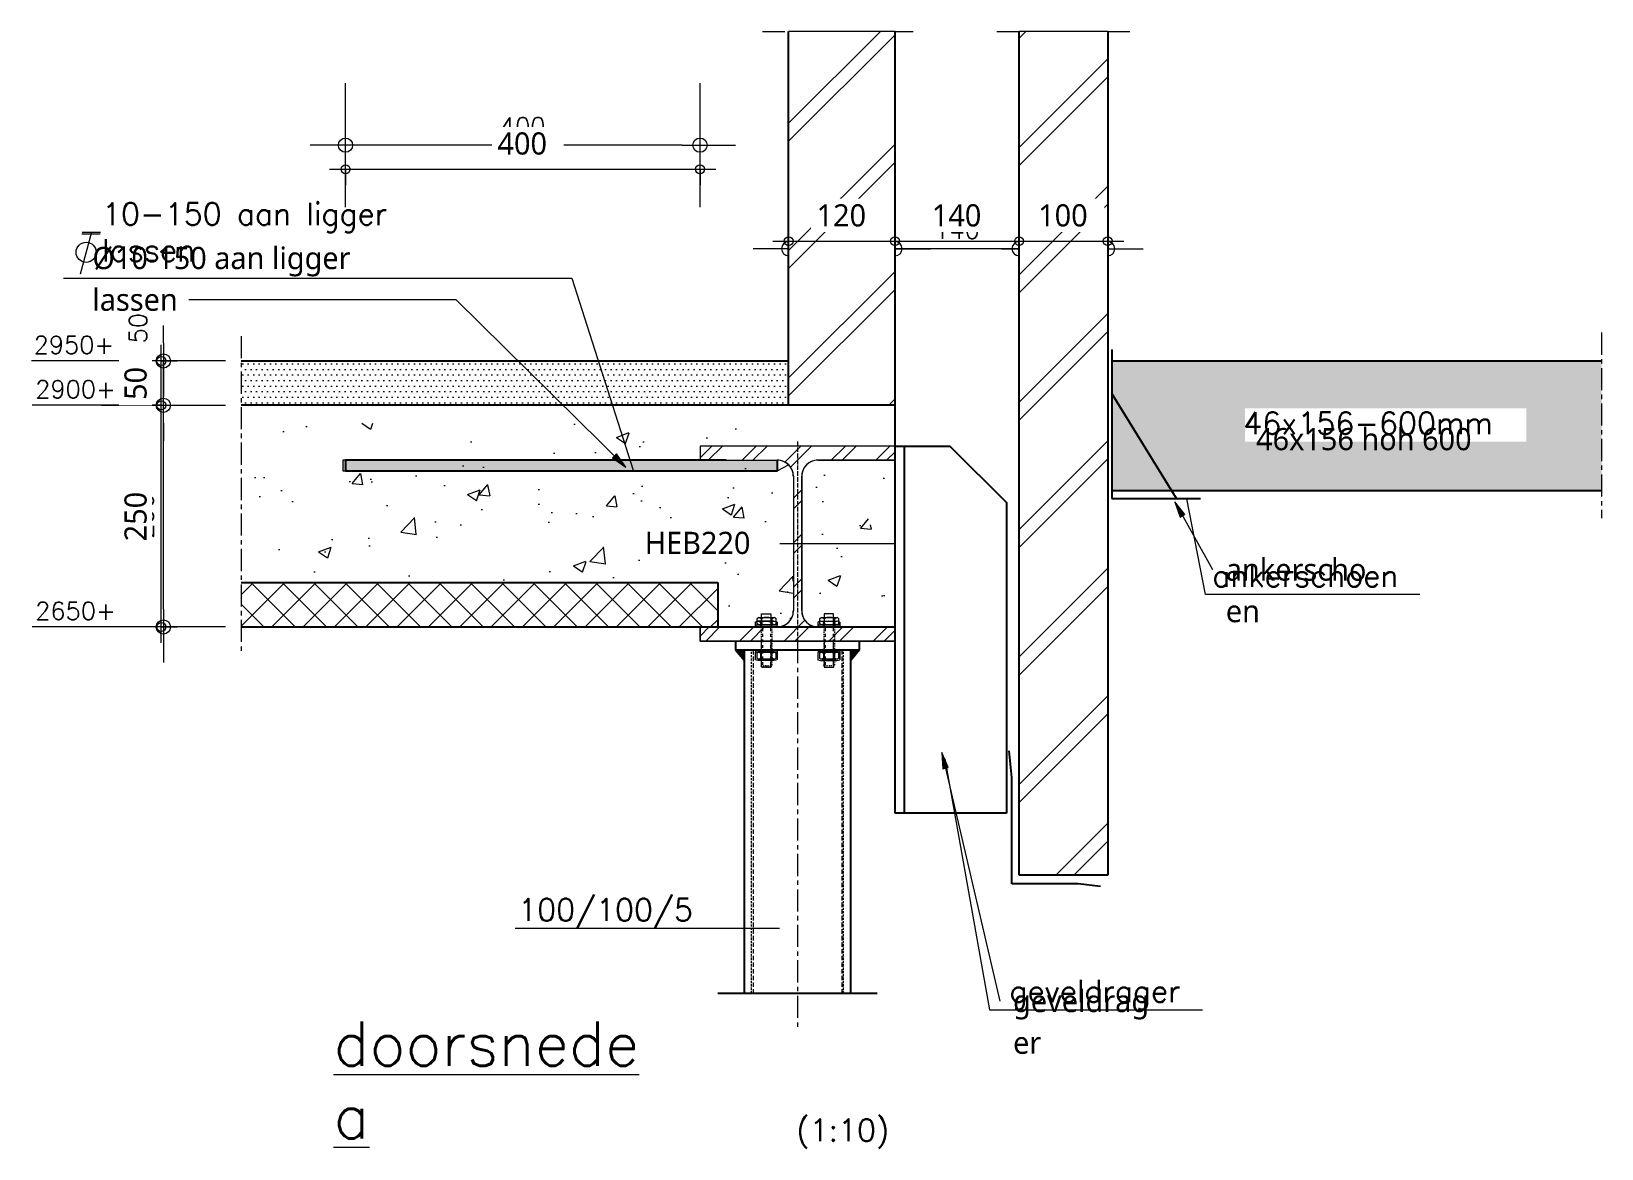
# Model space of a CAD drawing. Header units: millimetres. Extents: x -14163 to 55687, y -143 to 37302.
# Drawn here: x 22451 to 24223, y 28615 to 29875 of the extents above; entities that cross this region are included whole.
import ezdxf

# ---------------------------------------------------------------- set-up
doc = ezdxf.new("R2010")
doc.units = ezdxf.units.MM
for name, pattern in [('Dash', [6.35, 3.175, -3.175]), ('IMPORT-CENTER _3_', [1016, 635, -127, 127, -127]), ('IMPORT-HIDDEN _3_', [190.5, 127, -63.5]), ('MV_hartlijn_staal', [6.6, 5, -0.8, 0, -0.8]), ('MV_hidden', [3.75, 2.5, -1.25]), ('Streep 1_1', [2, 1, -1])]:
    doc.linetypes.add(name, pattern=pattern)
for name, color, linetype, lineweight in [('A-ANNO-DIMS', 211, 'Continuous', 13), ('A-ANNO-DIMS-10', 211, 'Continuous', 13), ('A-DETL', 90, 'Continuous', 13), ('A-DETL-GENF', 92, 'Continuous', 18), ('A-DETL-GENF-HDLN', 1, 'Dash', 18), ('A-DETL-IDEN', 3, 'Continuous', 18), ('ARCERING', 55, 'Continuous', 13), ('AS', 1, 'IMPORT-CENTER _3_', 13), ('doorbraakdetails_dwg', 8, 'Continuous', 13), ('G-ANNO-TEXT', 231, 'Continuous', 13), ('MAATVOERING', 1, 'Continuous', 13), ('STAAL', 2, 'Continuous', 13), ('WAPENING', 6, 'Continuous', 13)]:
    doc.layers.add(name, color=color, linetype=linetype, lineweight=lineweight)
doc.styles.add('RomanS', font='romans__.ttf', dxfattribs={"height": 635})
doc.styles.add('RomanS_1', font='romans__.ttf', dxfattribs={"height": 1270})
doc.styles.add('RomanS_2', font='romans__.ttf', dxfattribs={"height": 508})
doc.styles.add('Segoe UI_3', font='segoeui.ttf', dxfattribs={"height": 25})
doc.dimstyles.new('2_5_mm', dxfattribs={"dimscale": 304.8, "dimtxt": 26.184099, "dimasz": 0.032808, "dimexe": 0.059055, "dimexo": 0.0625, "dimgap": 0.029528, "dimtad": 1, "dimdec": 0, "dimzin": 0, "dimdsep": 46, "dimtxsty": 'Segoe UI_3', "dimblk1": 'DOTBLANK', "dimblk2": 'DOTBLANK', "dimsah": 1, "dimcen": 0.09, "dimdle": 0.059055, "dimazin": 0, "dimtfac": 1, "dimtdec": 4, "dimtix": 1, "dimtmove": 0, "dimatfit": 3, "dimfxl": 0.059055, "dimfxlon": 1, "dimtvp": 1, "dimtfill": 1, "dimtolj": 1, "dimtzin": 0, "dimarcsym": 2})
pattern_1 = [(45, (0, 0), (-71.84205, 71.84205), []), (45, (20.32, 0), (-71.84205, 71.84205), [])]

# ---------------------------------------------------------------- blocks, each defined once
blk = doc.blocks.new('doorbraakdetails_dwg_DOT2035-5098677-Details Constructie')
at = {"layer": 'MAATVOERING'}
for p, q in [((0, 17.78), (0, -17.78)), ((-5.08, 0), (10.16, 0))]:
    blk.add_line(p, q, dxfattribs=at)
blk.add_circle((0, 0), 2.03, dxfattribs=at)
blk = doc.blocks.new('doorbraakdetails_dwg_MOER-5098697-Details Constructie')
at = {"layer": 'ARCERING', "color": 2}
for p, q in [((-5.08, 3.74), (-5.08, 0.32)), ((-3.81, 4.06), (3.81, 4.06)), ((-3.81, 0), (3.81, 0)), ((-2.54, 3.74), (-2.54, 0.32)), ((2.54, 3.74), (2.54, 0.32)), ((5.08, 3.74), (5.08, 0.32))]:
    blk.add_line(p, q, dxfattribs=at)
for centre, radius, start, end in [((-3.81, 1.4), 2.66, 61.49293, 118.50707), ((-3.81, 2.66), 2.66, 241.49293, 298.50707), ((0, -6.1), 10.16, 75.52249, 104.47751), ((0, 10.16), 10.16, 255.52249, 284.47751), ((3.81, 1.4), 2.66, 61.49293, 118.50707), ((3.81, 2.66), 2.66, 241.49293, 298.50707)]:
    blk.add_arc(centre, radius, start, end, dxfattribs=at)
blk = doc.blocks.new('doorbraakdetails_dwg_MOER-V45-Details Constructie')
at = {"layer": 'ARCERING', "color": 2}
for p, q in [((-5.08, 3.74), (-5.08, 1.45)), ((-3.81, 4.06), (3.81, 4.06)), ((-2.54, 3.74), (-2.54, 1.45)), ((2.54, 3.74), (2.54, 1.45)), ((5.08, 3.74), (5.08, 1.45))]:
    blk.add_line(p, q, dxfattribs=at)
for centre, radius, start, end in [((-3.81, 1.4), 2.66, 61.49293, 118.50707), ((0, -6.1), 10.16, 75.52249, 104.47751), ((3.81, 1.4), 2.66, 61.49293, 118.50707)]:
    blk.add_arc(centre, radius, start, end, dxfattribs=at)
blk = doc.blocks.new('doorbraakdetails_dwg_MOER_BOUT_MOER10_1OP10-V46-Details Constructie')
at = {"layer": 'MAATVOERING', "color": 2}
blk.add_line((114, -2), (114, 337), dxfattribs=at)
at = {"layer": 'MAATVOERING', "color": 2, "flags": 128}
for points in [[(114, 522), (114, 694), (-8, 694), (-8, 522)], [(-8, 337), (-8, -2), (114, -2)]]:
    blk.add_lwpolyline(points, dxfattribs=at)
at = {"xscale": 28.125, "yscale": 28.125, "zscale": 28.125}
for name, p in [('doorbraakdetails_dwg_MOER-V45-Details Constructie', (53, 481)), ('doorbraakdetails_dwg_MOER-5098697-Details Constructie', (53, 86))]:
    blk.add_blockref(name, p, dxfattribs=at)
blk = doc.blocks.new('doorbraakdetails_dwg_MOER_BOUT_MOER10_1OP10-V47-Details Constructie')
at = {"layer": 'MAATVOERING', "color": 2}
blk.add_line((114, -2), (114, 337), dxfattribs=at)
at = {"layer": 'MAATVOERING', "color": 2, "flags": 128}
for points in [[(114, 522), (114, 694), (-8, 694), (-8, 522)], [(-8, 337), (-8, -2), (114, -2)]]:
    blk.add_lwpolyline(points, dxfattribs=at)
at = {"xscale": 28.125, "yscale": 28.125, "zscale": 28.125}
for name, p in [('doorbraakdetails_dwg_MOER-V45-Details Constructie', (53, 481)), ('doorbraakdetails_dwg_MOER-5098697-Details Constructie', (53, 86))]:
    blk.add_blockref(name, p, dxfattribs=at)
blk = doc.blocks.new('doorbraakdetails_dwg_DOT2035-V12-Details Constructie')
at = {"layer": 'MAATVOERING'}
blk.add_line((0, 0), (10.16, 0), dxfattribs=at)
for start, end in [(360, 90), (270, 360)]:
    blk.add_arc((0, 0), 2.03, start, end, dxfattribs=at)
blk = doc.blocks.new('doorbraakdetails_dwg_DOT2035-V48-Details Constructie')
at = {"layer": 'MAATVOERING'}
blk.add_line((-5.08, 0), (0, 0), dxfattribs=at)
blk.add_arc((0, 0), 2.03, 90, 270, dxfattribs=at)
blk = doc.blocks.new('doorbraakdetails_dwg_HE220B-5098841-Details Constructie')
at = {"layer": 'STAAL'}
for centre, start, end in [((-115.57, -172.72), 70.028763, 90), ((-115.57, -172.72), 25.028763, 64.971237), ((115.57, -172.72), 115.028763, 154.971237), ((115.57, -172.72), 90, 109.971237), ((-115.57, -172.72), 360, 19.971237), ((115.57, -172.72), 160.028763, 180), ((-115.57, -944.88), 295.028763, 334.971237), ((-115.57, -944.88), 340.028763, 0), ((115.57, -944.88), 180, 199.971237), ((115.57, -944.88), 205.028763, 244.971237), ((-115.57, -944.88), 270, 289.971237), ((115.57, -944.88), 250.028763, 270)]:
    blk.add_arc(centre, 91.44, start, end, dxfattribs=at)
blk = doc.blocks.new('doorbraakdetails_dwg_WAP-5098842-Details Constructie')
at = {"layer": 'STAAL', "color": 3}
for p, q in [((28.84, 25.58), (22.44, 1.58)), ((23.33, 24.58), (33.83, 24.58)), ((23.6, 25.58), (34.09, 25.58))]:
    blk.add_line(p, q, dxfattribs=at)
blk.add_circle((25.82, 14.02), 5.76, dxfattribs=at)
blk = doc.blocks.new('doorbraakdetails_dwg-4168051-Details Constructie')
at = {"layer": 'ARCERING'}
h = blk.add_hatch(dxfattribs=at)
h.set_pattern_fill('FP_86', color=256, style=0, pattern_type=2)
h.set_pattern_definition([(0, (93007.5, 40800.48), (79.375, 158.75), [0, -158.75])])
h.paths.add_polyline_path([(188513, 67094), (204200, 67094), (204200, 68364), (188513, 68364)])
h = blk.add_hatch(color=8, dxfattribs=at)
h.paths.add_polyline_path([(213462, 64655), (227496, 64655), (227496, 68364), (213462, 68364)])
h.paths.add_polyline_path([(225336, 66050), (217278, 66050), (217278, 67003), (225336, 67003)])
h = blk.add_hatch(dxfattribs=at)
h.set_pattern_fill('FP_84', color=256, style=0, pattern_type=2)
h.set_pattern_definition([(50, (93007.5, 40292.5), (3643.68, -318.78), [381, -4191]), (355, (93007.5, 40292.5), (-704.86, 3821.14), [304.8, -3352.8]), (100.451, (93311, 40266), (2938.85, 3502.33), [323.8, -3561.8]), (46.184, (93007.5, 41308.5), (5421.58, -840.86), [571.5, -6286.5]), (96.636, (93459.3, 41238.4), (4748.05, 4948.55), [485.7, -5342.7]), (351.184, (93007.5, 41308.5), (4748.1, 4948.5), [457.2, -5029.2]), (21, (93515.5, 41054.5), (3032.29, -2045.304), [381, -4191]), (326, (93515.5, 41054.5), (1236.04, 3683.76), [304.8, -3352.8]), (71.451, (93768.2, 40884), (4268.34, 1638.42), [323.8, -3561.8]), (37.5, (93007.5, 40292.5), (61.772, 1691.101), [0, -3312.16, 0, -3403.6, -3365.5]), (37.5, (93007.5, 40292.5), (61.772, 1691.101), [-6715.76, 0, -3365.5]), (7.5, (93007.5, 40292.5), (1336.393, 2003.611), [0, -1940.56, 0, -3235.96, -1282.7]), (7.5, (93007.5, 40292.5), (1336.393, 2003.611), [-5176.52, 0, -1282.7]), (327.5, (91874.7, 40292.5), (2711.818, -114.579), [0, -1270, 0, -3962.4, -5257.8]), (327.5, (91874.7, 40292.5), (2711.818, -114.579), [-5232.4, 0, -5257.8]), (317.5, (91366.7, 40292.5), (2962.586, 508.533), [0, -1651, 0, -2631.44, -3733.8]), (317.5, (91366.7, 40292.5), (2962.586, 508.533), [-4282.44, 0, -3733.8])])
h.paths.add_polyline_path([(205032, 60744), (207248, 60744), (207248, 63665), (206486, 63665), (206486, 64579), (207248, 64579), (207248, 65519), (205032, 65519), (204914, 65503), (204804, 65458), (204709, 65385), (204636, 65290), (204591, 65180), (204575, 65062), (204575, 61201), (204591, 61083), (204636, 60972), (204709, 60878), (204804, 60805), (204914, 60759)])
h.paths.add_polyline_path([(203876, 60744), (203995, 60759), (204105, 60805), (204200, 60878), (204272, 60972), (204318, 61083), (204334, 61201), (204334, 65062), (204318, 65180), (204272, 65290), (204200, 65385), (204105, 65458), (203995, 65503), (203876, 65519), (201660, 65519), (201660, 65925), (207248, 65925), (207248, 66586), (188513, 66586), (188513, 62014), (202168, 62014), (202168, 60744)])
h.paths.add_polyline_path([(207172, 63741), (207172, 63970), (207248, 63970), (207248, 64274), (207172, 64274), (207172, 64503), (206562, 64503), (206562, 63741)])
blk.add_hatch(color=8, dxfattribs=at).paths.add_polyline_path([(191426, 65214), (203876, 65214), (203876, 65519), (191426, 65519)])
h = blk.add_hatch(dxfattribs=at)
h.set_pattern_fill('FP_85', color=256, style=0, pattern_type=2)
h.set_pattern_definition([(45, (93007.5, 40292.5), (-449.0128, 449.0128), []), (135, (93007.5, 40292.5), (-449.0128, -449.0128), [])])
h.paths.add_polyline_path([(200779, 60744), (202168, 60744), (202168, 62014), (188513, 62014), (188513, 60744)])
at = {"layer": 'STAAL'}
for points in [[(202930, 59780), (202930, 60083), (202676, 60083)], [(205978, 59780), (206232, 60083), (205978, 60083)]]:
    blk.add_hatch(color=256, dxfattribs=at).paths.add_polyline_path(points)
at = {"color": 250, "lineweight": 13}
for p, q in [((213462, 68364), (227496, 68364)), ((207511, 65925), (207511, 55410)), ((207248, 60744), (207248, 65519)), ((213462, 64655), (227496, 64655))]:
    blk.add_line(p, q, dxfattribs=at)
at = {"color": 250, "lineweight": 13, "flags": 128}
blk.add_lwpolyline([(207248, 65925), (208823, 65925), (210445, 64304), (210445, 55410), (207248, 55410), (207248, 60337)], dxfattribs=at)
at = {"layer": 'AS'}
for p, q in [((203454, 77804), (204200, 77804)), ((207248, 77804), (207772, 77804)), ((210169, 77804), (210804, 77804)), ((213344, 77804), (213979, 77804)), ((188513, 69075), (188513, 60033)), ((227496, 69177), (227496, 63859)), ((204454, 60337), (204454, 49192)), ((202168, 50254), (206740, 50254))]:
    blk.add_line(p, q, dxfattribs=at)
at = {"layer": 'MAATVOERING'}
for p, q in [((201152, 74547), (192009, 74547)), ((210296, 71580), (207756, 71580)), ((186282, 68872), (186282, 69380)), ((184504, 68364), (182499, 68364)), ((186282, 67094), (186282, 68364)), ((185617, 67094), (182519, 67094)), ((185617, 60744), (182519, 60744)), ((203941, 52108), (196359, 52108))]:
    blk.add_line(p, q, dxfattribs=at)
at = {"layer": 'MAATVOERING', "flags": 128}
for points in [[(183424, 70739), (197983, 70739), (199745, 65237)], [(186282, 61252), (186282, 66586), (186282, 66078)], [(222288, 61671), (216150, 61671), (215612, 64418)], [(208672, 56961), (209953, 49778), (216064, 49778)]]:
    blk.add_lwpolyline(points, dxfattribs=at)
at = {"layer": 'STAAL', "color": 1}
blk.add_line((188513, 68364), (204200, 68364), dxfattribs=at)
at = {"layer": 'STAAL'}
for p, q in [((204200, 67094), (188513, 67094)), ((207248, 65925), (207248, 67094)), ((203876, 65214), (204200, 65385)), ((207248, 60744), (207248, 65519)), ((188513, 60744), (201660, 60744)), ((202676, 60083), (202930, 59780)), ((202930, 60083), (202930, 50254)), ((205978, 60083), (205978, 50254)), ((206232, 60083), (205978, 59780))]:
    blk.add_line(p, q, dxfattribs=at)
at = {"layer": 'STAAL', "linetype": 'IMPORT-HIDDEN _3_'}
for p, q in [((203184, 60083), (203184, 50254)), ((205724, 60083), (205724, 50254))]:
    blk.add_line(p, q, dxfattribs=at)
at = {"layer": 'STAAL', "flags": 128}
for points in [[(201660, 65519), (191426, 65519), (191426, 65214), (203876, 65214), (203876, 65519)], [(188513, 62014), (202168, 62014), (202168, 60744)], [(202676, 60337), (202676, 60083), (206232, 60083), (206232, 60337)], [(213133, 53310), (212498, 53386), (210593, 53386), (210593, 56434), (210517, 57196)]]:
    blk.add_lwpolyline(points, dxfattribs=at)
at = {"layer": 'WAPENING'}
blk.add_line((215314, 64418), (213462, 67427), dxfattribs=at)
at = {"layer": 'WAPENING', "flags": 128}
blk.add_lwpolyline([(213462, 68695), (213462, 64418), (216002, 64418)], dxfattribs=at)
for name, p, xscale, yscale, zscale, rotation in [('doorbraakdetails_dwg_DOT2035-5098677-Details Constructie', (191501, 74547), 100, 100, 100, 180), ('doorbraakdetails_dwg_DOT2035-V12-Details Constructie', (204200, 71580), 100, 100, 100, 180), ('doorbraakdetails_dwg_DOT2035-V48-Details Constructie', (207248, 71580), 100, 100, 100, 180), ('doorbraakdetails_dwg_DOT2035-V12-Details Constructie', (210804, 71580), 100, 100, 100, 180), ('doorbraakdetails_dwg_DOT2035-5098677-Details Constructie', (186282, 68364), 100, 100, 100, 270), ('doorbraakdetails_dwg_DOT2035-5098677-Details Constructie', (186282, 67094), 100, 100, 100, 90), ('doorbraakdetails_dwg_DOT2035-5098677-Details Constructie', (186282, 67094), 100, 100, 100, 90), ('doorbraakdetails_dwg_HE220B-5098841-Details Constructie', (204454, 60337), 5, 5, 5, 180), ('doorbraakdetails_dwg_DOT2035-5098677-Details Constructie', (186282, 60744), 100, 100, 100, 270)]:
    blk.add_blockref(name, p, dxfattribs=dict(xscale=xscale, yscale=yscale, zscale=zscale, rotation=rotation))
for name, p, xscale, yscale, zscale in [('doorbraakdetails_dwg_DOT2035-5098677-Details Constructie', (201660, 74547), 100, 100, 100), ('doorbraakdetails_dwg_WAP-5098842-Details Constructie', (182777, 70775), 50, 50, 50), ('doorbraakdetails_dwg_DOT2035-V12-Details Constructie', (207248, 71580), 100, 100, 100), ('doorbraakdetails_dwg_DOT2035-V48-Details Constructie', (210804, 71580), 100, 100, 100), ('doorbraakdetails_dwg_DOT2035-V12-Details Constructie', (213344, 71580), 100, 100, 100), ('doorbraakdetails_dwg_MOER_BOUT_MOER10_1OP10-V46-Details Constructie', (205238, 59595), 2.199999999997089, 2.199999999997089, 2.199999999997089)]:
    blk.add_blockref(name, p, dxfattribs=dict(xscale=xscale, yscale=yscale, zscale=zscale))
at = {"extrusion": (0, 0, -1), "xscale": 2.199999999997089, "yscale": 2.199999999997089, "zscale": -2.199999999997089}
blk.add_blockref('doorbraakdetails_dwg_MOER_BOUT_MOER10_1OP10-V47-Details Constructie', (-203671, 59595), dxfattribs=at)
at = {"color": 2, "lineweight": 13, "attachment_point": 1, "line_spacing_factor": 0.983083}
for s, insert, char_height, width, style in [('2950+', (182565, 69077), 508, 3112.98, 'RomanS_2'), ('2900+', (182609, 67807), 508, 3112.98, 'RomanS_2'), ('46x156-600mm', (217228, 66900), 635, 9650.5, 'RomanS'), ('HEB220', (200230, 63539), 635, 4670.59, 'RomanS'), ('2650+', (182609, 61457), 508, 3112.98, 'RomanS_2'), ('100/100/5', (196450, 52959), 635, 6766.17, 'RomanS'), ('geveldrager', (210528, 50629), 635, 6681.11, 'RomanS'), ('(1:10)', (204419, 46644), 635, 3618.94, 'RomanS')]:
    blk.add_mtext(s, dxfattribs=dict(at, insert=insert, char_height=char_height, width=width, style=style))
at = {"color": 6, "lineweight": 13, "insert": (191155, 49441), "char_height": 1270, "width": 11898.77, "attachment_point": 1, "line_spacing_factor": 0.983083, "style": 'RomanS_1'}
blk.add_mtext('\\Ldoorsnede\\Pa', dxfattribs=at)
at = {"layer": 'MAATVOERING', "color": 2, "line_spacing_factor": 0.983083}
for s, insert, char_height, width, attachment_point, style in [('400', (196581, 75343), 508, 1763.82, 2, 'RomanS_2'), ('140', (209026, 72375), 508, 1763.82, 2, 'RomanS_2'), ('ankerschoen', (216341, 62526), 635, 7253.34, 1, 'RomanS')]:
    blk.add_mtext(s, dxfattribs=dict(at, insert=insert, char_height=char_height, width=width, attachment_point=attachment_point, style=style))
at = {"layer": 'MAATVOERING', "color": 2, "char_height": 508, "attachment_point": 2, "rotation": 90, "line_spacing_factor": 0.983083, "style": 'RomanS_2'}
for s, insert, width in [('50', (185303, 69303), 1175.88), ('250', (185486, 63919), 1763.82)]:
    blk.add_mtext(s, dxfattribs=dict(at, insert=insert, width=width))
at = {"layer": 'STAAL', "color": 3, "insert": (184526, 72893), "char_height": 635, "width": 11444.5, "attachment_point": 1, "line_spacing_factor": 0.983083, "style": 'RomanS'}
blk.add_mtext('10-150 aan ligger\\Plassen', dxfattribs=at)
blk = doc.blocks.new('28 Staalprofielen- IPE_HEA_HEB 2d - HEB220-V135-Details Constructie')
at = {"layer": 'A-DETL-GENF', "lineweight": 13}
h = blk.add_hatch(dxfattribs=at)
h.set_pattern_fill('FP_235', color=256, style=0, pattern_type=2)
h.set_pattern_definition([(45, (-23315.82, -29297.435), (-25.144717, 25.144717), []), (45, (-23315.82, -29259.335), (-25.144717, 25.144717), [])])
h.paths.add_polyline_path([(-110, -110), (110, -110), (110, -94), (22.8, -94), (18.1, -93.4), (13.8, -91.6), (10, -88.7), (7.2, -85), (5.4, -80.7), (4.8, -76), (4.8, 76), (5.4, 80.7), (7.2, 85), (10, 88.7), (13.8, 91.6), (18.1, 93.4), (22.8, 94), (110, 94), (110, 110), (-110, 110), (-110, 94), (-22.7, 94), (-18.1, 93.4), (-13.7, 91.6), (-10, 88.7), (-7.2, 85), (-5.4, 80.7), (-4.7, 76), (-4.7, -76), (-5.4, -80.7), (-7.2, -85), (-10, -88.7), (-13.7, -91.6), (-18.1, -93.4), (-22.7, -94), (-110, -94), (-110, -98.4)])
at = {"layer": 'A-DETL-GENF'}
for p, q in [((110, 110), (-110, 110)), ((-110, 110), (-110, 94)), ((110, 110), (-110, 110)), ((-110, 110), (-110, 94)), ((110, 94), (110, 110)), ((110, 110), (110, 94)), ((-110, 94), (-22.7, 94)), ((-110, 94), (-22.7, 94)), ((22.8, 94), (110, 94)), ((110, 94), (22.8, 94)), ((-4.7, 76), (-4.7, -76)), ((-4.7, 76), (-4.7, -76)), ((4.8, -76), (4.8, 76)), ((4.8, 76), (4.8, -76)), ((-110, 0), (110, 0)), ((-22.7, -94), (-110, -94)), ((-110, -94), (-110, -110)), ((-110, -110), (-110, -94)), ((-110, -94), (-22.7, -94)), ((110, -94), (22.8, -94)), ((110, -94), (22.8, -94)), ((110, -110), (110, -94)), ((110, -110), (110, -94)), ((-110, -110), (110, -110)), ((110, -110), (-110, -110))]:
    blk.add_line(p, q, dxfattribs=at)
at = {"layer": 'A-DETL-GENF', "linetype": 'MV_hartlijn_staal', "lineweight": 13}
blk.add_line((0, 115), (0, -110), dxfattribs=at)
at = {"layer": 'A-DETL-GENF'}
for centre, start, end in [((-22.7, 76), 0, 90), ((-22.7, 76), 360, 90), ((22.8, 76), 90, 180), ((22.8, 76), 90, 180), ((-22.7, -76), 270, 0), ((-22.7, -76), 270, 0), ((22.8, -76), 180, 270), ((22.8, -76), 180, 270)]:
    blk.add_arc(centre, 18, start, end, dxfattribs=at)
blk = doc.blocks.new('00 bout_moer - M12-4299278-Details Constructie')
at = {"layer": 'A-DETL-GENF'}
for p, q in [((-10.5, 9.4), (-9.5, 10.5)), ((-10.5, 9.4), (-9, 6)), ((-10.5, -9), (-10.5, 9.4)), ((-9, 6), (-10.5, 2.6)), ((-10.5, 2.6), (-10.5, -2.6)), ((-9.5, 10.5), (-3.2, 10.5)), ((-9, 6), (-3.8, 6)), ((-2.2, 2.6), (-3.8, 6)), ((-3.8, 6), (-2.2, 9.4)), ((-3.2, 10.5), (-2.2, 9.4)), ((-2.2, 0), (-2.2, 12)), ((-2.2, 12), (0, 12)), ((-2.2, 9.4), (-2.2, 0)), ((-2.2, -2.6), (-2.2, 2.6)), ((-2.2, -12), (-2.2, 0)), ((-2.2, 0), (-2.2, -9)), ((0, 12), (0, -12)), ((26, -12), (26, 12)), ((26, 12), (28.3, 12)), ((28.3, 12), (28.3, 0)), ((28.3, 9), (29.4, 10.5)), ((28.3, 0), (28.3, 9)), ((28.3, 9), (29.8, 5.8)), ((29.8, 5.8), (28.3, 2.6)), ((28.3, 2.6), (28.3, -2.6)), ((28.3, -9.4), (28.3, 0)), ((28.3, 0), (28.3, -12)), ((29.4, 10.5), (35.5, 10.5)), ((35, 5.8), (29.8, 5.8)), ((35, 5.8), (36.5, 9)), ((36.5, 2.6), (35, 5.8)), ((35.5, 10.5), (36.5, 9)), ((36.5, 9), (36.5, -9.4)), ((36.5, -2.6), (36.5, 2.6)), ((-10.5, -2.6), (-9, -5.8)), ((-9, -5.8), (-10.5, -9)), ((-9.5, -10.5), (-10.5, -9)), ((-3.4, -10.5), (-9.5, -10.5)), ((-9, -5.8), (-3.8, -5.8)), ((-3.8, -5.8), (-2.2, -2.6)), ((-2.2, -9), (-3.8, -5.8)), ((-2.2, -9), (-3.4, -10.5)), ((0, -12), (-2.2, -12)), ((28.3, -12), (26, -12)), ((28.3, -2.6), (29.8, -6)), ((29.8, -6), (28.3, -9.4)), ((29.2, -10.5), (28.3, -9.4)), ((35.5, -10.5), (29.2, -10.5)), ((35, -6), (29.8, -6)), ((35, -6), (36.5, -2.6)), ((36.5, -9.4), (35, -6)), ((36.5, -9.4), (35.5, -10.5))]:
    blk.add_line(p, q, dxfattribs=at)
at = {"layer": 'A-DETL-GENF', "linetype": 'Streep 1_1', "lineweight": 13}
for p, q in [((0, 6), (43.7, 6)), ((45.7, 4.5), (43.7, 6)), ((43.7, -6), (43.7, 6)), ((45.7, 4.5), (45.7, -4.5)), ((0, -6), (43.7, -6)), ((45.7, -4.5), (43.7, -6))]:
    blk.add_line(p, q, dxfattribs=at)
at = {"layer": 'A-DETL-GENF-HDLN'}
for p, q in [((0, 6), (1.5, 4.5)), ((0, 6), (0, -6)), ((1.5, 4.5), (43.7, 4.5)), ((0, -6), (1.5, -4.5)), ((1.5, -4.5), (43.7, -4.5))]:
    blk.add_line(p, q, dxfattribs=at)
blk = doc.blocks.new('DIMBLOCK318-Details Constructie')
at = {"layer": 'A-ANNO-DIMS-10'}
for p, q in [((22598, 29453.4), (22580, 29453.4)), ((22598, 29185.4), (22598, 29453.4)), ((22598, 29453.4), (22616, 29453.4)), ((22598, 29203.4), (22580, 29203.4)), ((22598, 29203.4), (22616, 29203.4))]:
    blk.add_line(p, q, dxfattribs=at)
for centre in [(22598, 29453.4), (22598, 29203.4)]:
    blk.add_circle(centre, 5, dxfattribs=at)
at = {"layer": 'A-ANNO-DIMS-10', "color": 0, "insert": (22556.4, 29299.9), "char_height": 25, "width": 68.555, "attachment_point": 1, "rotation": 90, "line_spacing_factor": 1.142579, "style": 'Segoe UI_3', "bg_fill": 3, "box_fill_scale": 1.25, "bg_fill_color": 9, "bg_fill_true_color": 13158600, "bg_fill_transparency": 0}
blk.add_mtext('250', dxfattribs=at)
blk = doc.blocks.new('_DotBlank')
at = {"color": 0, "linetype": 'ByBlock', "lineweight": -2}
blk.add_line((-0.5, 0), (-1, 0), dxfattribs=at)
blk.add_circle((0, 0), 0.5, dxfattribs=at)
blk = doc.blocks.new('DIMBLOCK319-Details Constructie')
at = {"layer": 'A-ANNO-DIMS-10'}
for p, q in [((22598, 29453.4), (22598, 29521.4)), ((22598, 29503.4), (22580, 29503.4)), ((22598, 29503.4), (22616, 29503.4)), ((22598, 29453.4), (22580, 29453.4)), ((22598, 29453.4), (22616, 29453.4))]:
    blk.add_line(p, q, dxfattribs=at)
for centre in [(22598, 29503.4), (22598, 29453.4)]:
    blk.add_circle(centre, 5, dxfattribs=at)
at = {"layer": 'A-ANNO-DIMS-10', "color": 0, "insert": (22556.4, 29459.4), "char_height": 25, "width": 45.703, "attachment_point": 1, "rotation": 90, "line_spacing_factor": 1.142579, "style": 'Segoe UI_3', "bg_fill": 3, "box_fill_scale": 1.25, "bg_fill_color": 9, "bg_fill_true_color": 13158600, "bg_fill_transparency": 0}
blk.add_mtext('50', dxfattribs=at)
blk = doc.blocks.new('DIMBLOCK320-Details Constructie')
at = {"layer": 'A-ANNO-DIMS-10'}
for p, q in [((23305.8, 29638.5), (23305.8, 29656.5)), ((23425.8, 29638.5), (23425.8, 29656.5)), ((23287.8, 29638.5), (23425.8, 29638.5)), ((23305.8, 29638.5), (23305.8, 29620.5)), ((23425.8, 29638.5), (23425.8, 29620.5))]:
    blk.add_line(p, q, dxfattribs=at)
for centre in [(23305.8, 29638.5), (23425.8, 29638.5)]:
    blk.add_circle(centre, 5, dxfattribs=at)
at = {"layer": 'A-ANNO-DIMS-10', "color": 0, "insert": (23337.3, 29680.1), "char_height": 25, "width": 68.555, "attachment_point": 1, "line_spacing_factor": 1.142579, "style": 'Segoe UI_3', "bg_fill": 3, "box_fill_scale": 1.25, "bg_fill_color": 9, "bg_fill_true_color": 13158600, "bg_fill_transparency": 0}
blk.add_mtext('120', dxfattribs=at)
blk = doc.blocks.new('DIMBLOCK321-Details Constructie')
at = {"layer": 'A-ANNO-DIMS-10'}
for p, q in [((23425.8, 29638.5), (23425.8, 29656.5)), ((23565.8, 29638.5), (23565.8, 29656.5)), ((23425.8, 29638.5), (23565.8, 29638.5)), ((23425.8, 29638.5), (23425.8, 29620.5)), ((23565.8, 29638.5), (23565.8, 29620.5))]:
    blk.add_line(p, q, dxfattribs=at)
for centre in [(23425.8, 29638.5), (23565.8, 29638.5)]:
    blk.add_circle(centre, 5, dxfattribs=at)
at = {"layer": 'A-ANNO-DIMS-10', "color": 0, "insert": (23467.3, 29680.1), "char_height": 25, "width": 68.555, "attachment_point": 1, "line_spacing_factor": 1.142579, "style": 'Segoe UI_3', "bg_fill": 3, "box_fill_scale": 1.25, "bg_fill_color": 9, "bg_fill_true_color": 13158600, "bg_fill_transparency": 0}
blk.add_mtext('140', dxfattribs=at)
blk = doc.blocks.new('DIMBLOCK322-Details Constructie')
at = {"layer": 'A-ANNO-DIMS-10'}
for p, q in [((23565.8, 29638.5), (23565.8, 29656.5)), ((23665.8, 29638.5), (23665.8, 29656.5)), ((23565.8, 29638.5), (23683.8, 29638.5)), ((23565.8, 29638.5), (23565.8, 29620.5)), ((23665.8, 29638.5), (23665.8, 29620.5))]:
    blk.add_line(p, q, dxfattribs=at)
for centre in [(23565.8, 29638.5), (23665.8, 29638.5)]:
    blk.add_circle(centre, 5, dxfattribs=at)
at = {"layer": 'A-ANNO-DIMS-10', "color": 0, "insert": (23587.3, 29680.1), "char_height": 25, "width": 68.555, "attachment_point": 1, "line_spacing_factor": 1.142579, "style": 'Segoe UI_3', "bg_fill": 3, "box_fill_scale": 1.25, "bg_fill_color": 9, "bg_fill_true_color": 13158600, "bg_fill_transparency": 0}
blk.add_mtext('100', dxfattribs=at)
blk = doc.blocks.new('DIMBLOCK323-Details Constructie')
at = {"layer": 'A-ANNO-DIMS-10'}
for p, q in [((22805.9, 29719.6), (22805.9, 29737.6)), ((23205.8, 29719.6), (23205.8, 29737.6)), ((22787.9, 29719.6), (23223.8, 29719.6)), ((22805.9, 29719.6), (22805.9, 29701.6)), ((23205.8, 29719.6), (23205.8, 29701.6))]:
    blk.add_line(p, q, dxfattribs=at)
for centre in [(22805.9, 29719.6), (23205.8, 29719.6)]:
    blk.add_circle(centre, 5, dxfattribs=at)
at = {"layer": 'A-ANNO-DIMS-10', "color": 0, "insert": (22977.3, 29761.2), "char_height": 25, "width": 68.555, "attachment_point": 1, "line_spacing_factor": 1.142579, "style": 'Segoe UI_3', "bg_fill": 3, "box_fill_scale": 1.25, "bg_fill_color": 9, "bg_fill_true_color": 13158600, "bg_fill_transparency": 0}
blk.add_mtext('400', dxfattribs=at)

msp = doc.modelspace()

# ---------------------------------------------------------------- hatches: boundary and pattern name
at = {"layer": 'A-DETL-GENF', "lineweight": 13}
h = msp.add_hatch(dxfattribs=at)
h.set_pattern_fill('FP_115', color=254, style=0, pattern_type=2)
h.set_pattern_definition(pattern_1)
h.paths.add_polyline_path([(23425.8, 29453.4), (23425.8, 29875.1), (23305.8, 29875.1), (23305.8, 29453.4)])
h = msp.add_hatch(dxfattribs=at)
h.set_pattern_fill('FP_115', color=254, style=0, pattern_type=2)
h.set_pattern_definition(pattern_1)
h.paths.add_polyline_path([(23665.8, 28923.4), (23665.8, 29875.1), (23565.8, 29875.1), (23565.8, 28923.4)])
at = {"layer": 'A-DETL-IDEN'}
msp.add_hatch(color=256, dxfattribs=at).paths.add_polyline_path([(23205.8, 29299.9), (23223.8, 29296.8), (23223.8, 29303.1)])
at = {"layer": 'G-ANNO-TEXT'}
for points in [[(23122.2, 29383.6), (23111.6, 29398.5), (23107.2, 29394)], [(23741.4, 29344.4), (23747.4, 29327.2), (23752.9, 29330.3)], [(23478.6, 29061.7), (23479.6, 29043.5), (23485.8, 29044.9)]]:
    msp.add_hatch(color=7, dxfattribs=at).paths.add_polyline_path(points)

# ---------------------------------------------------------------- linework, layer by layer
at = {"layer": 'A-DETL', "lineweight": 18}
for p, q in [((23425.8, 29875.1), (23305.8, 29875.1)), ((23305.8, 29875.1), (23305.8, 29453.4)), ((23425.8, 29453.4), (23425.8, 29875.1)), ((23665.8, 29875.1), (23565.8, 29875.1)), ((23565.8, 29875.1), (23565.8, 28923.4)), ((23665.8, 28923.4), (23665.8, 29875.1)), ((23305.8, 29453.4), (23425.8, 29453.4)), ((23565.8, 28923.4), (23665.8, 28923.4))]:
    msp.add_line(p, q, dxfattribs=at)
at = {"layer": 'A-DETL', "lineweight": 25}
for p, q in [((23305.8, 29453.4), (23305.8, 29875.1)), ((23425.8, 29453.4), (23425.8, 29875.1)), ((23565.8, 28923.4), (23565.8, 29875.1)), ((23665.8, 29875.1), (23665.8, 28923.4)), ((23670.5, 29516.5), (23670.5, 29348.1)), ((22688.2, 29503.4), (23305.8, 29503.4)), ((23670.5, 29503.4), (24223, 29503.4)), ((23743.3, 29348.1), (23670.5, 29466.6)), ((23425.8, 29453.4), (22688.2, 29453.4)), ((23425.8, 29203.4), (23425.8, 29453.4)), ((23425.8, 29184.7), (23425.8, 29412.4)), ((23235.4, 29391.4), (22805.9, 29391.4)), ((22805.9, 29391.4), (22805.9, 29379.4)), ((23293.1, 29379.4), (23293.1, 29391.4)), ((23425.8, 29407.4), (23487.8, 29407.4)), ((23425.8, 28993.4), (23425.8, 29396.4)), ((23436.2, 29407.4), (23436.2, 28993.4)), ((23487.8, 29407.4), (23551.7, 29343.6)), ((22805.9, 29379.4), (23293.1, 29379.4)), ((23670.5, 29357.4), (24223, 29357.4)), ((23551.7, 29343.6), (23551.7, 28993.4)), ((23670.5, 29348.1), (23770.5, 29348.1)), ((22688.2, 29253.4), (23225.8, 29253.4)), ((23225.8, 29253.4), (23225.8, 29203.4)), ((22688.2, 29203.4), (23425.8, 29203.4)), ((23245.8, 29187.4), (23245.8, 29177.4)), ((23385.8, 29177.4), (23385.8, 29187.4)), ((23245.8, 29177.4), (23385.8, 29177.4)), ((23245.8, 29177.4), (23255.8, 29165.5)), ((23255.8, 28790.4), (23255.8, 29177.4)), ((23375.8, 28790.4), (23375.8, 29177.4)), ((23385.8, 29177.4), (23375.8, 29165.5)), ((23557.5, 29033.7), (23554.5, 29063.7)), ((23557.5, 29033.7), (23554.5, 29063.7)), ((23557.5, 28913.7), (23557.5, 29033.7)), ((23557.5, 28913.7), (23557.5, 29033.7)), ((23551.7, 28993.4), (23425.8, 28993.4)), ((23632.5, 28913.7), (23557.5, 28913.7)), ((23632.5, 28913.7), (23557.5, 28913.7)), ((23665.8, 28923.4), (23565.8, 28923.4)), ((23657.5, 28910.7), (23632.5, 28913.7)), ((23225.8, 28790.4), (23405.8, 28790.4))]:
    msp.add_line(p, q, dxfattribs=at)
at = {"layer": 'A-DETL', "linetype": 'MV_hidden', "lineweight": 18}
for p, q in [((23263.8, 28790.4), (23263.8, 29177.4)), ((23367.8, 28790.4), (23367.8, 29177.4))]:
    msp.add_line(p, q, dxfattribs=at)
at = {"layer": 'A-DETL-IDEN'}
for p, q in [((23223.8, 29303.1), (23205.8, 29299.9)), ((23223.8, 29296.8), (23223.8, 29303.1)), ((23205.8, 29299.9), (23223.8, 29296.8)), ((23205.8, 29299.9), (23264.5, 29299.9))]:
    msp.add_line(p, q, dxfattribs=at)
at = {"layer": 'G-ANNO-TEXT', "color": 250}
for p, q in [((22930.5, 29572.5), (22629.1, 29572.5)), ((23122.2, 29383.6), (22930.5, 29572.5)), ((23111.6, 29398.5), (23107.2, 29394)), ((23107.2, 29394), (23122.2, 29383.6)), ((23122.2, 29383.6), (23111.6, 29398.5)), ((23741.4, 29344.4), (23747.4, 29327.2)), ((23752.9, 29330.3), (23741.4, 29344.4)), ((23741.4, 29344.4), (23784, 29268.1)), ((23747.4, 29327.2), (23752.9, 29330.3)), ((23478.6, 29061.7), (23479.6, 29043.5)), ((23485.8, 29044.9), (23478.6, 29061.7)), ((23478.6, 29061.7), (23544, 28781.4)), ((23479.6, 29043.5), (23485.8, 29044.9))]:
    msp.add_line(p, q, dxfattribs=at)

# ---------------------------------------------------------------- block references
at = {"layer": 'A-DETL-GENF'}
msp.add_blockref('28 Staalprofielen- IPE_HEA_HEB 2d - HEB220-V135-Details Constructie', (23315.8, 29297.4), dxfattribs=at)
at = {"layer": 'A-DETL-GENF', "rotation": 270}
for p in [(23280.9, 29203.4), (23351.5, 29203.4)]:
    msp.add_blockref('00 bout_moer - M12-4299278-Details Constructie', p, dxfattribs=at)
at = {"layer": 'doorbraakdetails_dwg', "color": 2, "xscale": 0.039370078740157, "yscale": 0.039370078740157, "zscale": 0.039370078740157}
msp.add_blockref('doorbraakdetails_dwg-4168051-Details Constructie', (15266.4, 26811.9), dxfattribs=at)

# ---------------------------------------------------------------- texts
at = {"layer": 'G-ANNO-TEXT', "color": 7, "char_height": 25, "attachment_point": 1, "style": 'Segoe UI_3'}
for s, insert, width in [('Ø10-150 aan ligger ', (22520.2, 29632), 375.991), ('lassen', (22520.2, 29585), 113.84), ('46x156 hoh 600', (23833.2, 29427.7), 302.236), ('ankerscho', (23799, 29280.6), 189.198), ('en', (23799, 29233.7), 46.498), ('geveldrag', (23559, 28793.9), 185.992), ('er', (23559, 28746.9), 36.878)]:
    msp.add_mtext(s, dxfattribs=dict(at, insert=insert, width=width))

# ---------------------------------------------------------------- next in the draw order: texts
at = {"layer": 'A-DETL-IDEN', "lineweight": 13, "insert": (23143.4, 29310.7), "char_height": 25, "width": 145.907, "attachment_point": 1, "style": 'Segoe UI_3', "bg_fill": 3, "box_fill_scale": 1.25, "bg_fill_color": 9, "bg_fill_true_color": 13158600, "bg_fill_transparency": 0}
msp.add_mtext('HEB220', dxfattribs=at)

# ---------------------------------------------------------------- next in the draw order: dimensions: what is measured, and where the dimension line sits
at = {"layer": 'A-ANNO-DIMS'}
for base, p1, p2, override, picture, middle in [((23205.8, 29719.6), (22805.9, 29701.6), (23205.8, 29701.6), {"dimpost": '<>', "dimfxl": 399.943649}, 'DIMBLOCK323-Details Constructie', (23005.8, 29741.5)), ((23425.8, 29638.5), (23305.8, 29656.5), (23425.8, 29656.5), {"dimpost": '<>', "dimfxl": 120}, 'DIMBLOCK320-Details Constructie', (23365.8, 29660.4))]:
    dim = msp.add_linear_dim(base=base, p1=p1, p2=p2, dimstyle='2_5_mm', override=override, dxfattribs=at)
    dim.commit()
    dim.dimension.update_dxf_attribs({"geometry": picture, "text_midpoint": middle})
dim = msp.add_linear_dim(base=(22598, 29453.4), p1=(22616, 29203.4), p2=(22616, 29453.4), angle=90, dimstyle='2_5_mm', override={"dimpost": '<>', "dimfxl": 250}, dxfattribs=at)
dim.commit()
dim.dimension.update_dxf_attribs({"geometry": 'DIMBLOCK318-Details Constructie', "text_midpoint": (22576.1, 29328.4)})

# ---------------------------------------------------------------- next in the draw order: dimensions: what is measured, and where the dimension line sits
dim = msp.add_linear_dim(base=(23565.8, 29638.5), p1=(23425.8, 29656.5), p2=(23565.8, 29656.5), dimstyle='2_5_mm', override={"dimpost": '<>', "dimfxl": 140}, dxfattribs=at)
dim.commit()
dim.dimension.update_dxf_attribs({"geometry": 'DIMBLOCK321-Details Constructie', "text_midpoint": (23495.8, 29660.4)})
dim = msp.add_linear_dim(base=(22598, 29503.4), p1=(22616, 29453.4), p2=(22616, 29503.4), angle=90, dimstyle='2_5_mm', override={"dimpost": '<>', "dimfxl": 50}, dxfattribs=at)
dim.commit()
dim.dimension.update_dxf_attribs({"geometry": 'DIMBLOCK319-Details Constructie', "text_midpoint": (22576.1, 29478.4)})

# ---------------------------------------------------------------- next in the draw order: dimensions: what is measured, and where the dimension line sits
dim = msp.add_linear_dim(base=(23665.8, 29638.5), p1=(23565.8, 29656.5), p2=(23665.8, 29656.5), dimstyle='2_5_mm', override={"dimpost": '<>', "dimfxl": 100}, dxfattribs=at)
dim.commit()
dim.dimension.update_dxf_attribs({"geometry": 'DIMBLOCK322-Details Constructie', "text_midpoint": (23615.8, 29660.4)})

doc.saveas('drawing.dxf')
